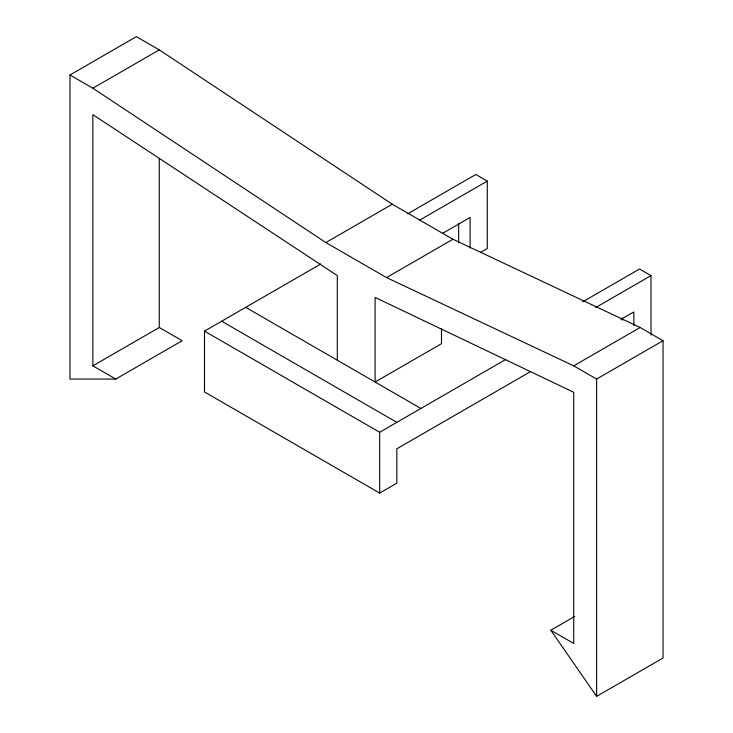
<?xml version="1.0" encoding="UTF-8"?>
<svg xmlns="http://www.w3.org/2000/svg" width="733" height="733" viewBox="0 0 733 733"><rect width="100%" height="100%" fill="white"/><g stroke="black" fill="none" stroke-linecap="round" stroke-linejoin="round"><path stroke-width="1.1" d="M337.308 360.224L337.308 275.608L92.862 114.65L92.862 365.84L159.272 327.504L182.169 340.726L115.759 379.062L69.965 379.062L69.965 74.986L136.365 36.65L159.272 49.871L392.265 204.214L452.939 239.251L640.138 327.495L663.035 340.717L663.035 658.014L596.635 696.35L550.831 630.252L574.617 616.517M69.965 74.986L92.862 88.207L159.272 49.871M92.862 88.207L325.855 242.559L392.265 204.214M530.71 371.512L396.837 448.798L396.837 483.166L379.667 493.089L204.489 391.953L204.489 331.133L320.77 263.999M407.695 213.816L475.836 174.472L487.289 181.088L487.289 248.505L480.61 252.363M419.578 220.175L487.289 181.088M442.375 233.461L470.119 217.444L470.119 248.175M325.855 242.559L386.538 277.587L452.939 239.251M582.643 301.859L639.561 269.002L651.014 275.608L651.014 335.036M204.489 331.133L379.667 432.268L505.825 359.436M595.7 307.539L651.014 275.608M620.952 319.405L633.843 311.965L633.843 325.626M386.538 277.587L573.728 365.84L640.138 327.495M573.728 365.84L596.635 379.053L663.035 340.717M245.711 307.338L420.889 408.473M221.668 321.219L396.837 422.355M92.862 365.84L115.759 379.062M550.831 630.252L573.728 643.464L573.728 392.274L375.085 297.424L375.085 382.03L441.495 343.695L441.495 328.833M622.39 317.875L622.39 320.156M596.635 379.053L596.635 696.35M458.666 223.354L458.666 242.705M379.667 432.268L379.667 493.089M159.272 158.52L159.272 327.504"/></g></svg>
